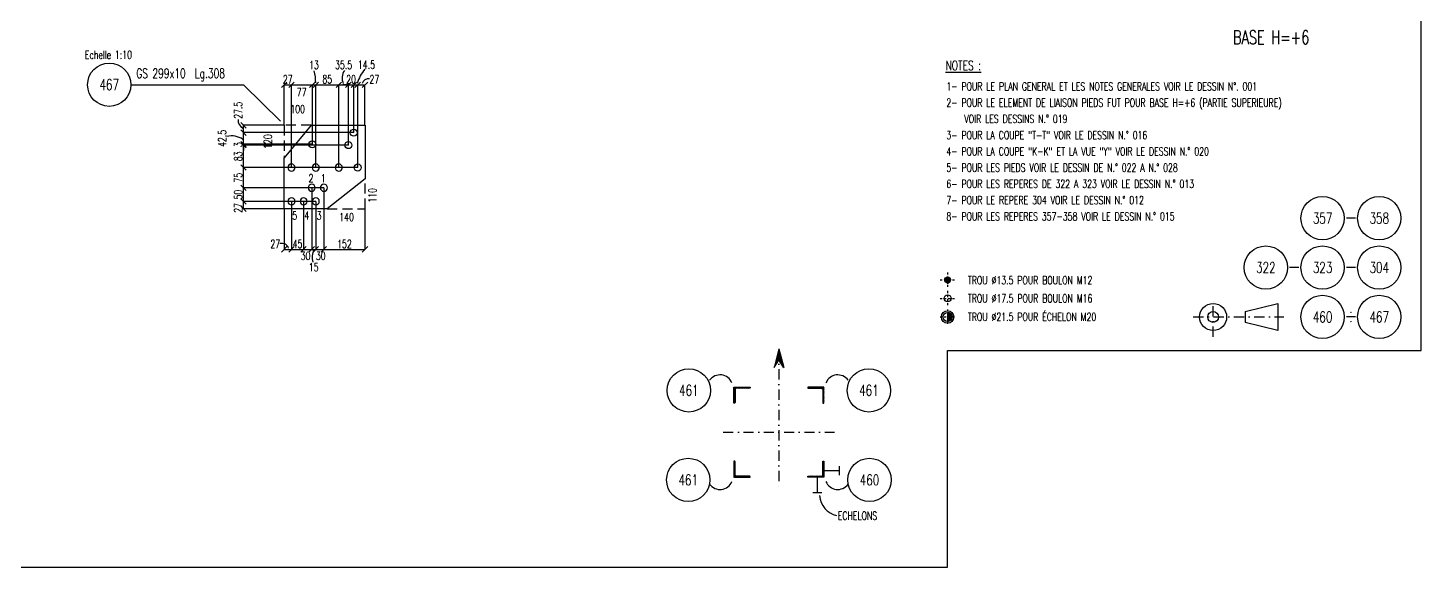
# Model space of a CAD drawing. Extents: x 142141 to 158361, y -178354 to -166874.
# Drawn here: x 148063 to 158361, y -178354 to -174371 of the extents above; entities that cross this region are included whole.
import ezdxf
from ezdxf.enums import TextEntityAlignment as Align

# ---------------------------------------------------------------- set-up
doc = ezdxf.new("R2010")
doc.units = 0
doc.header["$LTSCALE"] = 150
doc.header["$MEASUREMENT"] = 0
doc.linetypes.add('DASHDOT', pattern=[1, 0.5, -0.25, 0, -0.25])
doc.linetypes.add('DASHED', pattern=[0.75, 0.5, -0.25])
doc.layers.get('0').update_dxf_attribs({"linetype": 'CONTINUOUS'})
for name, color, linetype in [('BOLLINI_1', 7, 'CONTINUOUS'), ('FORI', 2, 'CONTINUOUS'), ('LINEE_PIASTRA', 2, 'CONTINUOUS'), ('LINEE_PIASTRE', 2, 'CONTINUOUS'), ('LM', 7, 'CONTINUOUS'), ('LS', 7, 'CONTINUOUS'), ('MZ', 6, 'DASHDOT'), ('NOTATION', 2, 'CONTINUOUS'), ('PIASTRE', 5, 'CONTINUOUS')]:
    doc.layers.add(name, color=color, linetype=linetype)
doc.styles.add('QUOTE', font='ROMANS8.SHX', dxfattribs={"width": 0.7})
doc.styles.add('RD', font='ROMAND8.SHX', dxfattribs={"width": 0.7})
doc.styles.add('RQL', font='ROMANS8.SHX', dxfattribs={"width": 0.7})
doc.styles.add('RS', font='ROMANS8.shx', dxfattribs={"width": 0.7})
doc.styles.get("Standard").update_dxf_attribs({"font": 'ROMANS8.SHX', "width": 0.7})
doc.dimstyles.new('TRATTO', dxfattribs={"dimscale": 0, "dimtxt": 60, "dimasz": 40, "dimexe": 0, "dimexo": 0, "dimgap": 10, "dimtad": 1, "dimrnd": 0.5, "dimdsep": 46, "dimtxsty": 'RS', "dimblk1": 'OBLIQUE', "dimblk2": 'OBLIQUE', "dimsah": 1, "dimcen": 0.09, "dimclrd": 2, "dimclre": 2, "dimclrt": 7, "dimadec": 0, "dimazin": 0, "dimtfac": 1, "dimtix": 1, "dimtmove": 2, "dimatfit": 3, "dimfxl": 1, "dimtolj": 1, "dimtzin": 0, "dimarcsym": 0})

# ---------------------------------------------------------------- blocks, each defined once
blk = doc.blocks.new('xxx')
blk.add_circle((0, 0), 8)
at = {"color": 3, "style": 'RQL', "width": 0.7}
blk.add_attdef('POS', text='', height=4, dxfattribs=at).set_placement((0, 0), align=Align.MIDDLE)
at = {"style": 'RQL', "width": 0.7, "flags": 1}
for tag, p in [('POS1', (-0.39, -5.42)), ('TIPO', (-0.39, -8.66))]:
    blk.add_attdef(tag, p, '', height=2, dxfattribs=at)
blk = doc.blocks.new('12')
at = {"color": 0}
for p, q in [((-1, 0.06), (-0.06, 1)), ((-1, 0.01), (-0.01, 1)), ((-1, -0.03), (0.03, 1)), ((-1, -0.07), (0.07, 1)), ((0.09, -1), (-1, 0.09)), ((0.05, -1), (-1, 0.05)), ((0, -1), (-1, 0)), ((-0.99, 0.16), (-0.16, 0.99)), ((-0.99, 0.11), (-0.11, 0.99)), ((-0.99, -0.11), (0.11, 0.99)), ((-0.99, -0.15), (0.15, 0.99)), ((0.17, -0.99), (-0.99, 0.17)), ((0.13, -0.99), (-0.99, 0.13)), ((-0.98, 0.22), (-0.22, 0.98)), ((-0.98, -0.19), (0.19, 0.98)), ((0.21, -0.98), (-0.98, 0.21)), ((-0.97, -0.23), (0.23, 0.97)), ((0.24, -0.97), (-0.97, 0.24)), ((-0.96, 0.28), (-0.28, 0.96)), ((-0.96, -0.27), (0.27, 0.96)), ((0.28, -0.96), (-0.96, 0.28)), ((-0.95, -0.3), (0.3, 0.95)), ((0.31, -0.95), (-0.95, 0.31)), ((-0.94, 0.34), (-0.34, 0.94)), ((-0.94, -0.33), (0.33, 0.94)), ((0.35, -0.94), (-0.94, 0.35)), ((-0.93, -0.37), (0.37, 0.93)), ((0.38, -0.93), (-0.93, 0.38)), ((-0.92, -0.4), (0.4, 0.92)), ((-0.91, 0.42), (-0.42, 0.91)), ((0.41, -0.91), (-0.91, 0.41)), ((-0.9, -0.43), (0.43, 0.9)), ((0.44, -0.9), (-0.9, 0.44)), ((-0.89, -0.46), (0.46, 0.89)), ((0.47, -0.88), (-0.88, 0.47)), ((-0.87, -0.49), (0.49, 0.87)), ((0.5, -0.87), (-0.87, 0.5)), ((-0.86, 0.52), (-0.52, 0.86)), ((-0.86, -0.52), (0.52, 0.86)), ((0.53, -0.85), (-0.85, 0.53)), ((-0.84, -0.54), (0.54, 0.84)), ((0.55, -0.83), (-0.83, 0.55)), ((-0.82, -0.57), (0.57, 0.82)), ((0.58, -0.81), (-0.81, 0.58)), ((-0.8, -0.6), (0.6, 0.8)), ((0.61, -0.79), (-0.79, 0.61)), ((-0.78, -0.62), (0.62, 0.78)), ((0.63, -0.78), (-0.78, 0.63)), ((-0.76, -0.65), (0.65, 0.76)), ((0.66, -0.75), (-0.75, 0.66)), ((-0.74, -0.67), (0.67, 0.74)), ((0.68, -0.73), (-0.73, 0.68)), ((-0.72, -0.69), (0.69, 0.72)), ((0.7, -0.71), (-0.71, 0.7)), ((-0.7, -0.72), (0.72, 0.7)), ((0.73, -0.69), (-0.69, 0.73)), ((0.75, -0.67), (-0.67, 0.75)), ((-0.67, -0.74), (0.74, 0.67)), ((-0.65, -0.76), (0.76, 0.65)), ((0.77, -0.64), (-0.64, 0.77)), ((-0.63, -0.78), (0.78, 0.63)), ((0.79, -0.62), (-0.62, 0.79)), ((-0.6, -0.8), (0.8, 0.6)), ((0.81, -0.59), (-0.59, 0.81)), ((-0.57, -0.82), (0.82, 0.57)), ((0.83, -0.56), (-0.56, 0.83)), ((-0.55, -0.84), (0.84, 0.55)), ((0.84, -0.54), (-0.54, 0.84)), ((-0.52, -0.85), (0.85, 0.52)), ((0.86, -0.51), (-0.51, 0.86)), ((-0.49, -0.87), (0.87, 0.49)), ((0.88, -0.48), (-0.48, 0.88)), ((-0.46, -0.89), (0.89, 0.46)), ((0.89, -0.45), (-0.45, 0.89)), ((-0.43, -0.9), (0.9, 0.43)), ((0.91, -0.42), (-0.42, 0.91)), ((-0.4, -0.92), (0.92, 0.4)), ((0.92, -0.39), (-0.39, 0.92)), ((-0.37, -0.93), (0.93, 0.37)), ((0.93, -0.36), (-0.36, 0.93)), ((-0.34, -0.94), (0.94, 0.34)), ((0.95, -0.33), (-0.33, 0.95)), ((-0.3, -0.95), (0.95, 0.3)), ((0.96, -0.29), (-0.29, 0.96)), ((-0.27, -0.96), (0.96, 0.27)), ((0.97, -0.26), (-0.26, 0.97)), ((-0.23, -0.97), (0.97, 0.23)), ((0.98, -0.22), (-0.22, 0.98)), ((-0.2, -0.98), (0.98, 0.2)), ((0.98, -0.18), (-0.18, 0.98)), ((-0.16, -0.99), (0.99, 0.16)), ((0.99, -0.14), (-0.14, 0.99)), ((-0.12, -0.99), (0.99, 0.12)), ((0.99, -0.1), (-0.1, 0.99)), ((-0.08, -1), (1, 0.08)), ((1, -0.06), (-0.06, 1)), ((-0.04, -1), (1, 0.04)), ((1, -0.02), (-0.02, 1)), ((1, 0.02), (0.02, 1)), ((1, 0.07), (0.07, 1)), ((0.99, 0.12), (0.12, 0.99)), ((0.98, 0.17), (0.17, 0.98)), ((0.97, 0.23), (0.23, 0.97)), ((0.96, 0.29), (0.29, 0.96)), ((0.93, 0.36), (0.36, 0.93)), ((0.9, 0.44), (0.44, 0.9)), ((0.84, 0.55), (0.55, 0.84)), ((-0.04, -1), (-1, -0.04)), ((-0.09, -1), (-1, -0.09)), ((-0.14, -0.99), (-0.99, -0.14)), ((-0.2, -0.98), (-0.98, -0.2)), ((-0.25, -0.97), (-0.97, -0.25)), ((-0.32, -0.95), (-0.95, -0.32)), ((-0.39, -0.92), (-0.92, -0.39)), ((-0.48, -0.88), (-0.88, -0.48)), ((-0.6, -0.8), (-0.8, -0.6)), ((0.01, -1), (1, -0.01)), ((0.05, -1), (1, -0.05)), ((0.1, -0.99), (0.99, -0.1)), ((0.15, -0.99), (0.99, -0.15)), ((0.21, -0.98), (0.98, -0.21)), ((0.27, -0.96), (0.96, -0.27)), ((0.33, -0.94), (0.94, -0.33)), ((0.41, -0.91), (0.91, -0.41)), ((0.5, -0.87), (0.87, -0.5)), ((0.66, -0.75), (0.75, -0.66))]:
    blk.add_line(p, q, dxfattribs=at)
blk.add_circle((0, 0), 1)
blk = doc.blocks.new('16')
blk.add_circle((0, 0), 1)
blk = doc.blocks.new('20')
at = {"color": 0}
for p, q in [((0, 0.98), (0.02, 1)), ((0, 0.94), (0.06, 1)), ((1, -0.01), (0, 0.99)), ((0, 0.89), (0.1, 0.99)), ((0, 0.85), (0.14, 0.99)), ((0, 0.8), (0.18, 0.98)), ((0, 0.76), (0.22, 0.98)), ((0, 0.71), (0.25, 0.97)), ((0, 0.67), (0.29, 0.96)), ((1, -0.05), (0, 0.95)), ((0, 0.62), (0.32, 0.95)), ((0, 0.58), (0.36, 0.93)), ((0, 0.53), (0.39, 0.92)), ((0, 0.49), (0.42, 0.91)), ((1, -0.09), (0, 0.9)), ((0, 0.44), (0.45, 0.89)), ((0, 0.4), (0.48, 0.88)), ((0.99, -0.13), (0, 0.86)), ((0, 0.35), (0.51, 0.86)), ((0, 0.31), (0.54, 0.84)), ((0, 0.26), (0.56, 0.83)), ((0.99, -0.17), (0, 0.81)), ((0, 0.22), (0.59, 0.81)), ((0, 0.17), (0.61, 0.79)), ((0.98, -0.21), (0, 0.77)), ((0, 0.13), (0.64, 0.77)), ((0, 0.08), (0.66, 0.75)), ((0, 0.04), (0.69, 0.73)), ((0.97, -0.25), (0, 0.72)), ((0, -0.01), (0.71, 0.7)), ((0.96, -0.28), (0, 0.68)), ((0, -0.05), (0.73, 0.68)), ((0, -0.1), (0.75, 0.66)), ((0.95, -0.32), (0, 0.63)), ((0, -0.14), (0.77, 0.63)), ((0, -0.19), (0.79, 0.61)), ((0.94, -0.35), (0, 0.59)), ((0, -0.23), (0.81, 0.58)), ((0, -0.28), (0.83, 0.56)), ((0.92, -0.38), (0, 0.54)), ((0, -0.32), (0.85, 0.53)), ((0.91, -0.41), (0, 0.5)), ((0, -0.36), (0.87, 0.5)), ((0, -0.41), (0.88, 0.47)), ((0.9, -0.44), (0, 0.45)), ((0, -0.45), (0.9, 0.44)), ((0.88, -0.47), (0, 0.41)), ((0, -0.5), (0.91, 0.41)), ((0, -0.54), (0.92, 0.38)), ((0.87, -0.5), (0, 0.36)), ((0, -0.59), (0.94, 0.35)), ((0.85, -0.53), (0, 0.32)), ((0, -0.63), (0.95, 0.31)), ((0, -0.68), (0.96, 0.28)), ((0.83, -0.56), (0, 0.27)), ((0, -0.72), (0.97, 0.25)), ((0.81, -0.58), (0, 0.23)), ((0, -0.77), (0.98, 0.21)), ((0.79, -0.61), (0, 0.18)), ((0, -0.81), (0.99, 0.17)), ((0.77, -0.63), (0, 0.14)), ((0, -0.86), (0.99, 0.13)), ((0.75, -0.66), (0, 0.09)), ((0, -0.9), (1, 0.09)), ((0.73, -0.68), (0, 0.05)), ((0, -0.95), (1, 0.05)), ((0.71, -0.7), (0, 0.01)), ((0, -0.99), (1, 0.01)), ((1, 0.04), (0.04, 1)), ((1, 0.09), (0.09, 1)), ((0.99, 0.14), (0.14, 0.99)), ((0.98, 0.19), (0.19, 0.98)), ((0.97, 0.25), (0.25, 0.97)), ((0.95, 0.31), (0.31, 0.95)), ((0.92, 0.38), (0.38, 0.92)), ((0.88, 0.47), (0.47, 0.88)), ((0.81, 0.59), (0.59, 0.81)), ((0.69, -0.73), (0, -0.04)), ((0.66, -0.75), (0, -0.08)), ((0.64, -0.77), (0, -0.13)), ((0.61, -0.79), (0, -0.17)), ((0.59, -0.81), (0, -0.22)), ((0.56, -0.83), (0, -0.26)), ((0.54, -0.84), (0, -0.31)), ((0.51, -0.86), (0, -0.35)), ((0.48, -0.88), (0, -0.4)), ((0.45, -0.89), (0, -0.44)), ((0.42, -0.91), (0, -0.49)), ((0.39, -0.92), (0, -0.53)), ((0.36, -0.93), (0, -0.58)), ((0.32, -0.95), (0, -0.62)), ((0.29, -0.96), (0, -0.67)), ((0.25, -0.97), (0, -0.71)), ((0.22, -0.98), (0, -0.76)), ((0.18, -0.98), (0, -0.8)), ((0.14, -0.99), (0, -0.85)), ((0.1, -0.99), (0, -0.89)), ((0.04, -1), (1, -0.04)), ((0.09, -1), (1, -0.09)), ((0.14, -0.99), (0.99, -0.14)), ((0.19, -0.98), (0.98, -0.19)), ((0.25, -0.97), (0.97, -0.25)), ((0.31, -0.95), (0.95, -0.31)), ((0.38, -0.92), (0.92, -0.38)), ((0.47, -0.88), (0.88, -0.47)), ((0.59, -0.81), (0.81, -0.59))]:
    blk.add_line(p, q, dxfattribs=at)
blk.add_line((0, 1), (0, -1))
blk.add_circle((0, 0), 1)
blk = doc.blocks.new('*X18')
at = {"color": 0}
for p, q in [((117084.5, -38783), (117089.4, -38778.2)), ((117084.5, -38790.1), (117091.5, -38783.1)), ((117084.5, -38797.2), (117091.5, -38790.2)), ((117084.5, -38804.3), (117091.5, -38797.3)), ((117084.5, -38811.3), (117091.5, -38804.3)), ((117084.5, -38818.4), (117091.5, -38811.4)), ((117084.5, -38825.5), (117091.5, -38818.5)), ((117084.5, -38832.5), (117091.5, -38825.5)), ((117084.5, -38839.6), (117091.5, -38832.6)), ((117084.5, -38846.7), (117091.5, -38839.7)), ((117084.5, -38853.8), (117091.5, -38846.8)), ((117084.5, -38860.8), (117091.5, -38853.8)), ((117084.5, -38867.9), (117093.6, -38858.8)), ((117091.6, -38867.9), (117098.6, -38860.9)), ((117098.7, -38867.9), (117105.7, -38860.9)), ((117105.7, -38867.9), (117112.7, -38860.9)), ((117112.8, -38867.9), (117119.8, -38860.9)), ((117119.9, -38867.9), (117126.9, -38860.9)), ((117126.9, -38867.9), (117133.9, -38860.9)), ((117134, -38867.9), (117141, -38860.9)), ((117141.1, -38867.9), (117148.1, -38860.9)), ((117148.2, -38867.9), (117155.2, -38860.9)), ((117155.2, -38867.9), (117162.2, -38860.9)), ((117162.3, -38867.9), (117169.3, -38860.9)), ((117169.4, -38867.9), (117174.2, -38863))]:
    blk.add_line(p, q, dxfattribs=at)
blk = doc.blocks.new('MRKR_98')
blk.add_point((0, 0))
at = {"color": 7, "style": 'QUOTE', "width": 0.5, "flags": 1}
for tag, p in [('TI', (3.7, 6.8)), ('NFORI', (3.7, 5.3)), ('AUX2', (3.7, 4.9)), ('FAM', (3.7, 4.5)), ('AUX1', (3.7, 4.2)), ('COMMESSA', (3.7, 3.8)), ('SPESSORE', (3.7, 2.5)), ('SV', (3.7, 1.8)), ('QUA', (3.7, 1.1)), ('DI_S', (3.7, 6.4)), ('D_S', (3.7, 6)), ('E_S', (3.7, 5.7)), ('MD', (3.7, 3.5)), ('MP', (3.7, 3.2)), ('LARGHEZZA', (3.7, 2.8)), ('NP', (3.7, 2.1)), ('PESO', (3.7, 1.4)), ('LUN', (3.7, 0.8)), ('PROF', (3.7, 0.4)), ('POS', (3.7, 0.1))]:
    blk.add_attdef(tag, p, '', height=0.2, dxfattribs=at)
at = {"color": 7, "flags": 1}
for tag, p in [('LAV1', (5.3, 6.9)), ('LAV2', (5.3, 6.5)), ('LAV3', (5.3, 6.2)), ('LAV4', (5.3, 5.9)), ('LAV5', (5.3, 5.5)), ('LAV6', (5.3, 5.2)), ('LAV7', (5.3, 4.9)), ('LAV8', (5.3, 4.5)), ('LAV9', (5.3, 4.2)), ('LAV10', (5.3, 3.9))]:
    blk.add_attdef(tag, p, '', height=0.2, dxfattribs=at)
blk = doc.blocks.new('_OBLIQUE')
at = {"color": 0, "linetype": 'ByBlock'}
blk.add_line((-0.5, -0.5), (0.5, 0.5), dxfattribs=at)
blk = doc.blocks.new('*D92')
at = {"layer": 'LS', "color": 2, "lineweight": -2, "transparency": 16777216}
for p, q in [((150191, -175653), (149657, -175653)), ((149657, -175707), (149657, -175653)), ((149957, -175707), (149657, -175707))]:
    blk.add_line(p, q, dxfattribs=at)
at = {"layer": 'LS', "color": 2, "lineweight": -2, "transparency": 16777216, "xscale": 40, "yscale": 40, "zscale": 40}
for p, rotation in [((149657, -175653), 90), ((149657, -175707), 270)]:
    blk.add_blockref('_OBLIQUE', p, dxfattribs=dict(at, rotation=rotation))
at = {"layer": 'LS', "color": 7, "transparency": 16777216, "insert": (149617, -175701), "char_height": 60, "attachment_point": 5, "rotation": 90, "style": 'RS'}
blk.add_mtext('\\A1;27', dxfattribs=at)
blk = doc.blocks.new('*D93')
at = {"layer": 'LS', "color": 2, "lineweight": -2, "transparency": 16777216}
for p, q in [((150251, -175553), (149657, -175553)), ((149657, -175653), (149657, -175553)), ((150191, -175653), (149657, -175653))]:
    blk.add_line(p, q, dxfattribs=at)
at = {"layer": 'LS', "color": 2, "lineweight": -2, "transparency": 16777216, "xscale": 40, "yscale": 40, "zscale": 40}
for p, rotation in [((149657, -175553), 90), ((149657, -175653), 270)]:
    blk.add_blockref('_OBLIQUE', p, dxfattribs=dict(at, rotation=rotation))
at = {"layer": 'LS', "color": 7, "transparency": 16777216, "insert": (149617, -175603), "char_height": 60, "attachment_point": 5, "rotation": 90, "style": 'RS'}
blk.add_mtext('\\A1;50', dxfattribs=at)
blk = doc.blocks.new('*D94')
at = {"layer": 'LS', "color": 2, "lineweight": -2, "transparency": 16777216}
for p, q in [((150501, -175403), (149657, -175403)), ((149657, -175553), (149657, -175403)), ((150251, -175553), (149657, -175553))]:
    blk.add_line(p, q, dxfattribs=at)
at = {"layer": 'LS', "color": 2, "lineweight": -2, "transparency": 16777216, "xscale": 40, "yscale": 40, "zscale": 40}
for p, rotation in [((149657, -175403), 90), ((149657, -175553), 270)]:
    blk.add_blockref('_OBLIQUE', p, dxfattribs=dict(at, rotation=rotation))
at = {"layer": 'LS', "color": 7, "transparency": 16777216, "insert": (149617, -175478), "char_height": 60, "attachment_point": 5, "rotation": 90, "style": 'RS'}
blk.add_mtext('\\A1;75', dxfattribs=at)
blk = doc.blocks.new('*D95')
at = {"layer": 'LS', "color": 2, "lineweight": -2, "transparency": 16777216}
for p, q in [((150432, -175237), (149657, -175237)), ((149657, -175403), (149657, -175237)), ((150501, -175403), (149657, -175403))]:
    blk.add_line(p, q, dxfattribs=at)
at = {"layer": 'LS', "color": 2, "lineweight": -2, "transparency": 16777216, "xscale": 40, "yscale": 40, "zscale": 40}
for p, rotation in [((149657, -175237), 90), ((149657, -175403), 270)]:
    blk.add_blockref('_OBLIQUE', p, dxfattribs=dict(at, rotation=rotation))
at = {"layer": 'LS', "color": 7, "transparency": 16777216, "insert": (149617, -175320), "char_height": 60, "attachment_point": 5, "rotation": 90, "style": 'RS'}
blk.add_mtext('\\A1;83', dxfattribs=at)
blk = doc.blocks.new('*D96')
at = {"layer": 'LS', "color": 2, "lineweight": -2, "transparency": 16777216}
for p, q in [((149657, -175231), (149657, -175191)), ((150166, -175231), (149657, -175231)), ((149657, -175237), (149657, -175231)), ((150432, -175237), (149657, -175237)), ((149657, -175237), (149657, -175277))]:
    blk.add_line(p, q, dxfattribs=at)
at = {"layer": 'LS', "color": 2, "lineweight": -2, "transparency": 16777216, "xscale": 40, "yscale": 40, "zscale": 40}
for p, rotation in [((149657, -175231), 270), ((149657, -175237), 90)]:
    blk.add_blockref('_OBLIQUE', p, dxfattribs=dict(at, rotation=rotation))
at = {"layer": 'LS', "color": 7, "transparency": 16777216, "insert": (149617, -175234), "char_height": 60, "attachment_point": 5, "rotation": 90, "style": 'RS'}
blk.add_mtext('\\A1;3', dxfattribs=at)
blk = doc.blocks.new('*D97')
at = {"layer": 'LS', "color": 2, "lineweight": -2, "transparency": 16777216}
for p, q in [((150472, -175145), (149657, -175145)), ((149657, -175231), (149657, -175145)), ((150166, -175231), (149657, -175231))]:
    blk.add_line(p, q, dxfattribs=at)
at = {"layer": 'LS', "color": 2, "lineweight": -2, "transparency": 16777216, "xscale": 40, "yscale": 40, "zscale": 40}
for p, rotation in [((149657, -175145), 90), ((149657, -175231), 270)]:
    blk.add_blockref('_OBLIQUE', p, dxfattribs=dict(at, rotation=rotation))
at = {"layer": 'LS', "color": 7, "transparency": 16777216, "insert": (149499, -175188), "char_height": 60, "attachment_point": 5, "rotation": 90, "style": 'RS'}
blk.add_mtext('\\A1;42.5', dxfattribs=at)
blk = doc.blocks.new('*D98')
at = {"layer": 'LS', "color": 2, "lineweight": -2, "transparency": 16777216}
for p, q in [((149957, -175091), (149657, -175091)), ((149657, -175145), (149657, -175091)), ((150472, -175145), (149657, -175145))]:
    blk.add_line(p, q, dxfattribs=at)
at = {"layer": 'LS', "color": 2, "lineweight": -2, "transparency": 16777216, "xscale": 40, "yscale": 40, "zscale": 40}
for p, rotation in [((149657, -175091), 90), ((149657, -175145), 270)]:
    blk.add_blockref('_OBLIQUE', p, dxfattribs=dict(at, rotation=rotation))
at = {"layer": 'LS', "color": 7, "transparency": 16777216, "insert": (149617, -174980), "char_height": 60, "attachment_point": 5, "rotation": 90, "style": 'RS'}
blk.add_mtext('\\A1;27.5', dxfattribs=at)
blk = doc.blocks.new('*D99')
at = {"layer": 'LS', "color": 2, "lineweight": -2, "transparency": 16777216}
for p, q in [((149957, -175091), (149957, -174791)), ((149957, -174791), (150011, -174791)), ((150011, -175403), (150011, -174791))]:
    blk.add_line(p, q, dxfattribs=at)
at = {"layer": 'LS', "color": 2, "lineweight": -2, "transparency": 16777216, "xscale": 40, "yscale": 40, "zscale": 40, "rotation": 180}
blk.add_blockref('_OBLIQUE', (149957, -174791), dxfattribs=at)
at = {"layer": 'LS', "color": 2, "lineweight": -2, "transparency": 16777216, "xscale": 40, "yscale": 40, "zscale": 40}
blk.add_blockref('_OBLIQUE', (150011, -174791), dxfattribs=at)
at = {"layer": 'LS', "color": 7, "transparency": 16777216, "insert": (149984, -174751), "char_height": 60, "attachment_point": 5, "style": 'RS'}
blk.add_mtext('\\A1;27', dxfattribs=at)
blk = doc.blocks.new('*D100')
at = {"layer": 'LS', "color": 2, "lineweight": -2, "transparency": 16777216}
for p, q in [((150011, -175403), (150011, -174791)), ((150011, -174791), (150166, -174791)), ((150166, -175231), (150166, -174791))]:
    blk.add_line(p, q, dxfattribs=at)
at = {"layer": 'LS', "color": 2, "lineweight": -2, "transparency": 16777216, "xscale": 40, "yscale": 40, "zscale": 40, "rotation": 180}
blk.add_blockref('_OBLIQUE', (150011, -174791), dxfattribs=at)
at = {"layer": 'LS', "color": 2, "lineweight": -2, "transparency": 16777216, "xscale": 40, "yscale": 40, "zscale": 40}
blk.add_blockref('_OBLIQUE', (150166, -174791), dxfattribs=at)
at = {"layer": 'LS', "color": 7, "transparency": 16777216, "insert": (150087, -174846), "char_height": 60, "attachment_point": 5, "style": 'RS'}
blk.add_mtext('\\A1;77', dxfattribs=at)
blk = doc.blocks.new('*D101')
at = {"layer": 'LS', "color": 2, "lineweight": -2, "transparency": 16777216}
for p, q in [((150166, -175231), (150166, -174791)), ((150166, -174791), (150191, -174791)), ((150191, -175403), (150191, -174791))]:
    blk.add_line(p, q, dxfattribs=at)
at = {"layer": 'LS', "color": 2, "lineweight": -2, "transparency": 16777216, "xscale": 40, "yscale": 40, "zscale": 40, "rotation": 180}
blk.add_blockref('_OBLIQUE', (150166, -174791), dxfattribs=at)
at = {"layer": 'LS', "color": 2, "lineweight": -2, "transparency": 16777216, "xscale": 40, "yscale": 40, "zscale": 40}
blk.add_blockref('_OBLIQUE', (150191, -174791), dxfattribs=at)
at = {"layer": 'LS', "color": 7, "transparency": 16777216, "insert": (150178, -174645), "char_height": 60, "attachment_point": 5, "style": 'RS'}
blk.add_mtext('\\A1;13', dxfattribs=at)
blk = doc.blocks.new('*D102')
at = {"layer": 'LS', "color": 2, "lineweight": -2, "transparency": 16777216}
for p, q in [((150191, -175403), (150191, -174791)), ((150191, -174791), (150361, -174791)), ((150361, -175403), (150361, -174791))]:
    blk.add_line(p, q, dxfattribs=at)
at = {"layer": 'LS', "color": 2, "lineweight": -2, "transparency": 16777216, "xscale": 40, "yscale": 40, "zscale": 40, "rotation": 180}
blk.add_blockref('_OBLIQUE', (150191, -174791), dxfattribs=at)
at = {"layer": 'LS', "color": 2, "lineweight": -2, "transparency": 16777216, "xscale": 40, "yscale": 40, "zscale": 40}
blk.add_blockref('_OBLIQUE', (150361, -174791), dxfattribs=at)
at = {"layer": 'LS', "color": 7, "transparency": 16777216, "insert": (150276, -174751), "char_height": 60, "attachment_point": 5, "style": 'RS'}
blk.add_mtext('\\A1;85', dxfattribs=at)
blk = doc.blocks.new('*D103')
at = {"layer": 'LS', "color": 2, "lineweight": -2, "transparency": 16777216}
for p, q in [((150361, -175403), (150361, -174791)), ((150361, -174791), (150432, -174791)), ((150432, -175237), (150432, -174791))]:
    blk.add_line(p, q, dxfattribs=at)
at = {"layer": 'LS', "color": 2, "lineweight": -2, "transparency": 16777216, "xscale": 40, "yscale": 40, "zscale": 40, "rotation": 180}
blk.add_blockref('_OBLIQUE', (150361, -174791), dxfattribs=at)
at = {"layer": 'LS', "color": 2, "lineweight": -2, "transparency": 16777216, "xscale": 40, "yscale": 40, "zscale": 40}
blk.add_blockref('_OBLIQUE', (150432, -174791), dxfattribs=at)
at = {"layer": 'LS', "color": 7, "transparency": 16777216, "insert": (150397, -174645), "char_height": 60, "attachment_point": 5, "style": 'RS'}
blk.add_mtext('\\A1;35.5', dxfattribs=at)
blk = doc.blocks.new('*D104')
at = {"layer": 'LS', "color": 2, "lineweight": -2, "transparency": 16777216}
for p, q in [((150432, -174791), (150392, -174791)), ((150432, -175237), (150432, -174791)), ((150432, -174791), (150472, -174791)), ((150472, -175145), (150472, -174791)), ((150472, -174791), (150512, -174791))]:
    blk.add_line(p, q, dxfattribs=at)
at = {"layer": 'LS', "color": 2, "lineweight": -2, "transparency": 16777216, "xscale": 40, "yscale": 40, "zscale": 40}
blk.add_blockref('_OBLIQUE', (150432, -174791), dxfattribs=at)
at = {"layer": 'LS', "color": 2, "lineweight": -2, "transparency": 16777216, "xscale": 40, "yscale": 40, "zscale": 40, "rotation": 180}
blk.add_blockref('_OBLIQUE', (150472, -174791), dxfattribs=at)
at = {"layer": 'LS', "color": 7, "transparency": 16777216, "insert": (150452, -174751), "char_height": 60, "attachment_point": 5, "style": 'RS'}
blk.add_mtext('\\A1;20', dxfattribs=at)
blk = doc.blocks.new('*D105')
at = {"layer": 'LS', "color": 2, "lineweight": -2, "transparency": 16777216}
for p, q in [((150472, -175145), (150472, -174791)), ((150472, -174791), (150501, -174791)), ((150501, -175403), (150501, -174791))]:
    blk.add_line(p, q, dxfattribs=at)
at = {"layer": 'LS', "color": 2, "lineweight": -2, "transparency": 16777216, "xscale": 40, "yscale": 40, "zscale": 40, "rotation": 180}
blk.add_blockref('_OBLIQUE', (150472, -174791), dxfattribs=at)
at = {"layer": 'LS', "color": 2, "lineweight": -2, "transparency": 16777216, "xscale": 40, "yscale": 40, "zscale": 40}
blk.add_blockref('_OBLIQUE', (150501, -174791), dxfattribs=at)
at = {"layer": 'LS', "color": 7, "transparency": 16777216, "insert": (150566, -174643), "char_height": 60, "attachment_point": 5, "style": 'RS'}
blk.add_mtext('\\A1;14.5', dxfattribs=at)
blk = doc.blocks.new('*D106')
at = {"layer": 'LS', "color": 2, "lineweight": -2, "transparency": 16777216}
for p, q in [((150501, -175403), (150501, -174791)), ((150501, -174791), (150555, -174791)), ((150555, -175091), (150555, -174791))]:
    blk.add_line(p, q, dxfattribs=at)
at = {"layer": 'LS', "color": 2, "lineweight": -2, "transparency": 16777216, "xscale": 40, "yscale": 40, "zscale": 40, "rotation": 180}
blk.add_blockref('_OBLIQUE', (150501, -174791), dxfattribs=at)
at = {"layer": 'LS', "color": 2, "lineweight": -2, "transparency": 16777216, "xscale": 40, "yscale": 40, "zscale": 40}
blk.add_blockref('_OBLIQUE', (150555, -174791), dxfattribs=at)
at = {"layer": 'LS', "color": 7, "transparency": 16777216, "insert": (150624, -174751), "char_height": 60, "attachment_point": 5, "style": 'RS'}
blk.add_mtext('\\A1;27', dxfattribs=at)
blk = doc.blocks.new('*D107')
at = {"layer": 'LS', "color": 2, "lineweight": -2, "transparency": 16777216}
for p, q in [((150011, -175653), (150011, -176007)), ((149957, -175707), (149957, -176007)), ((149957, -176007), (150011, -176007))]:
    blk.add_line(p, q, dxfattribs=at)
at = {"layer": 'LS', "color": 2, "lineweight": -2, "transparency": 16777216, "xscale": 40, "yscale": 40, "zscale": 40, "rotation": 180}
blk.add_blockref('_OBLIQUE', (149957, -176007), dxfattribs=at)
at = {"layer": 'LS', "color": 2, "lineweight": -2, "transparency": 16777216, "xscale": 40, "yscale": 40, "zscale": 40}
blk.add_blockref('_OBLIQUE', (150011, -176007), dxfattribs=at)
at = {"layer": 'LS', "color": 7, "transparency": 16777216, "insert": (149892, -175967), "char_height": 60, "attachment_point": 5, "style": 'RS'}
blk.add_mtext('\\A1;27', dxfattribs=at)
blk = doc.blocks.new('*D108')
at = {"layer": 'LS', "color": 2, "lineweight": -2, "transparency": 16777216}
for p, q in [((150011, -175653), (150011, -176007)), ((150101, -175653), (150101, -176007)), ((150011, -176007), (150101, -176007))]:
    blk.add_line(p, q, dxfattribs=at)
at = {"layer": 'LS', "color": 2, "lineweight": -2, "transparency": 16777216, "xscale": 40, "yscale": 40, "zscale": 40, "rotation": 180}
blk.add_blockref('_OBLIQUE', (150011, -176007), dxfattribs=at)
at = {"layer": 'LS', "color": 2, "lineweight": -2, "transparency": 16777216, "xscale": 40, "yscale": 40, "zscale": 40}
blk.add_blockref('_OBLIQUE', (150101, -176007), dxfattribs=at)
at = {"layer": 'LS', "color": 7, "transparency": 16777216, "insert": (150056, -175967), "char_height": 60, "attachment_point": 5, "style": 'RS'}
blk.add_mtext('\\A1;45', dxfattribs=at)
blk = doc.blocks.new('*D109')
at = {"layer": 'LS', "color": 2, "lineweight": -2, "transparency": 16777216}
for p, q in [((150161, -175553), (150161, -176007)), ((150101, -175653), (150101, -176007)), ((150101, -176007), (150161, -176007))]:
    blk.add_line(p, q, dxfattribs=at)
at = {"layer": 'LS', "color": 2, "lineweight": -2, "transparency": 16777216, "xscale": 40, "yscale": 40, "zscale": 40, "rotation": 180}
blk.add_blockref('_OBLIQUE', (150101, -176007), dxfattribs=at)
at = {"layer": 'LS', "color": 2, "lineweight": -2, "transparency": 16777216, "xscale": 40, "yscale": 40, "zscale": 40}
blk.add_blockref('_OBLIQUE', (150161, -176007), dxfattribs=at)
at = {"layer": 'LS', "color": 7, "transparency": 16777216, "insert": (150116, -176055), "char_height": 60, "attachment_point": 5, "style": 'RS'}
blk.add_mtext('\\A1;30', dxfattribs=at)
blk = doc.blocks.new('*D110')
at = {"layer": 'LS', "color": 2, "lineweight": -2, "transparency": 16777216}
for p, q in [((150161, -175553), (150161, -176007)), ((150191, -175653), (150191, -176007)), ((150161, -176007), (150191, -176007))]:
    blk.add_line(p, q, dxfattribs=at)
at = {"layer": 'LS', "color": 2, "lineweight": -2, "transparency": 16777216, "xscale": 40, "yscale": 40, "zscale": 40, "rotation": 180}
blk.add_blockref('_OBLIQUE', (150161, -176007), dxfattribs=at)
at = {"layer": 'LS', "color": 2, "lineweight": -2, "transparency": 16777216, "xscale": 40, "yscale": 40, "zscale": 40}
blk.add_blockref('_OBLIQUE', (150191, -176007), dxfattribs=at)
at = {"layer": 'LS', "color": 7, "transparency": 16777216, "insert": (150176, -176139), "char_height": 60, "attachment_point": 5, "style": 'RS'}
blk.add_mtext('\\A1;15', dxfattribs=at)
blk = doc.blocks.new('*D111')
at = {"layer": 'LS', "color": 2, "lineweight": -2, "transparency": 16777216}
for p, q in [((150251, -175553), (150251, -176007)), ((150191, -175653), (150191, -176007)), ((150191, -176007), (150251, -176007))]:
    blk.add_line(p, q, dxfattribs=at)
at = {"layer": 'LS', "color": 2, "lineweight": -2, "transparency": 16777216, "xscale": 40, "yscale": 40, "zscale": 40, "rotation": 180}
blk.add_blockref('_OBLIQUE', (150191, -176007), dxfattribs=at)
at = {"layer": 'LS', "color": 2, "lineweight": -2, "transparency": 16777216, "xscale": 40, "yscale": 40, "zscale": 40}
blk.add_blockref('_OBLIQUE', (150251, -176007), dxfattribs=at)
at = {"layer": 'LS', "color": 7, "transparency": 16777216, "insert": (150228, -176055), "char_height": 60, "attachment_point": 5, "style": 'RS'}
blk.add_mtext('\\A1;30', dxfattribs=at)
blk = doc.blocks.new('*D112')
at = {"layer": 'LS', "color": 2, "lineweight": -2, "transparency": 16777216}
for p, q in [((150251, -175553), (150251, -176007)), ((150555, -175707), (150555, -176007)), ((150251, -176007), (150555, -176007))]:
    blk.add_line(p, q, dxfattribs=at)
at = {"layer": 'LS', "color": 2, "lineweight": -2, "transparency": 16777216, "xscale": 40, "yscale": 40, "zscale": 40, "rotation": 180}
blk.add_blockref('_OBLIQUE', (150251, -176007), dxfattribs=at)
at = {"layer": 'LS', "color": 2, "lineweight": -2, "transparency": 16777216, "xscale": 40, "yscale": 40, "zscale": 40}
blk.add_blockref('_OBLIQUE', (150555, -176007), dxfattribs=at)
at = {"layer": 'LS', "color": 7, "transparency": 16777216, "insert": (150403, -175967), "char_height": 60, "attachment_point": 5, "style": 'RS'}
blk.add_mtext('\\A1;152', dxfattribs=at)

msp = doc.modelspace()

# ---------------------------------------------------------------- linework, layer by layer
at = {"color": 2, "linetype": 'DASHED'}
for p, q in [((150157.261, -175090.942), (149957.261, -175090.942)), ((149957.261, -175090.942), (149957.261, -175330.942)), ((150555.261, -175706.942), (150555.261, -175486.942)), ((150275.261, -175706.942), (150555.261, -175706.942))]:
    msp.add_line(p, q, dxfattribs=at)
at = {"color": 0}
for p, q in [((157060.816, -176466.202), (157301.252, -176406.202)), ((157060.816, -176466.202), (157060.816, -176546.202)), ((157301.252, -176406.202), (157301.252, -176606.202)), ((157301.252, -176606.202), (157060.816, -176546.202))]:
    msp.add_line(p, q, dxfattribs=at)
for radius in [100, 40]:
    msp.add_circle((156823.544, -176506.202), radius, dxfattribs=at)
at = {"layer": 'LINEE_PIASTRA'}
for p, q in [((150157.261, -175090.942), (149957.261, -175330.942)), ((150555.261, -175486.942), (150275.261, -175706.942))]:
    msp.add_line(p, q, dxfattribs=at)
at = {"layer": 'LINEE_PIASTRE'}
for p, q in [((150157.261, -175090.942), (150555.261, -175090.942)), ((150555.261, -175090.942), (150555.261, -175486.942)), ((149957.261, -175706.942), (149957.261, -175330.942)), ((150275.261, -175706.942), (149957.261, -175706.942))]:
    msp.add_line(p, q, dxfattribs=at)
at = {"layer": 'LM'}
for p, q in [((153896.977, -177690.496), (153896.977, -177805.089)), ((153947.317, -177640.155), (154061.91, -177640.155))]:
    msp.add_line(p, q, dxfattribs=at)
at = {"layer": 'LS', "color": 6}
for p, q in [((148824.993, -174790.942), (149657.261, -174790.942)), ((153614.002, -176742.831), (153578.115, -176880.124)), ((153614.002, -176752.954), (153582.601, -176873.086)), ((153614.002, -176763.077), (153587.087, -176866.047)), ((153614.002, -176773.2), (153591.573, -176859.008)), ((153614.002, -176783.323), (153596.059, -176851.97)), ((153614.002, -176793.446), (153600.544, -176844.931)), ((153614.002, -176803.569), (153605.03, -176837.892)), ((153614.002, -176742.831), (153649.889, -176880.124)), ((153614.002, -176752.954), (153645.403, -176873.086)), ((153614.002, -176763.077), (153640.917, -176866.047)), ((153614.002, -176773.2), (153636.431, -176859.008)), ((153614.002, -176783.323), (153631.945, -176851.97)), ((153614.002, -176793.446), (153627.459, -176844.931)), ((153614.002, -176803.569), (153622.974, -176837.892)), ((153578.115, -176880.124), (153614.002, -176823.815)), ((153614.002, -176813.692), (153609.516, -176830.853)), ((153614.002, -176813.692), (153609.516, -176830.853)), ((153614.002, -176813.692), (153618.488, -176830.853)), ((153614.002, -176813.692), (153618.488, -176830.853)), ((153649.889, -176880.124), (153614.002, -176823.815)), ((153650.742, -176881.463), (153614.002, -176823.815))]:
    msp.add_line(p, q, dxfattribs=at)
at = {"layer": 'LS', "color": 0}
for p, q in [((157875.653, -175776.689), (157808.318, -175776.689)), ((157456.527, -176141.446), (157389.193, -176141.446)), ((157875.653, -176141.446), (157808.318, -176141.446)), ((157875.653, -176506.202), (157808.318, -176506.202)), ((154061.91, -177675.476), (154061.91, -177608.99)), ((153932.297, -177805.089), (153865.811, -177805.089))]:
    msp.add_line(p, q, dxfattribs=at)
at = {"layer": 'LS', "color": 8}
msp.add_lwpolyline([(142140.931, -166873.78), (142140.931, -178353.78), (154860.931, -178353.78), (154860.931, -176753.78), (158360.931, -176753.78), (158360.931, -166873.78), (142140.931, -166873.78)], close=True, dxfattribs=at)
at = {"layer": 'LS', "color": 6}
msp.add_lwpolyline([(149931.137, -175059.548), (149657.261, -174790.942)], dxfattribs=at)
at = {"layer": 'LS', "color": 0, "const_width": 4.5}
for points in [[(157839.236, -176472.535, 1), (157844.736, -176472.535, 1)], [(157839.236, -176539.87, 1), (157844.736, -176539.87, 1)]]:
    msp.add_lwpolyline(points, format="xyb", close=True, dxfattribs=at)
at = {"layer": 'LS', "color": 6}
for points in [[(153280.669, -177023.865), (153400.669, -177023.865), (153400.669, -177028.532, -0.414213562), (153396.002, -177033.198), (153299.335, -177033.198, 0.414213562), (153290.002, -177042.532), (153290.002, -177139.198, -0.414213562), (153285.335, -177143.865), (153280.669, -177143.865)], [(153947.335, -177023.865), (153827.335, -177023.865), (153827.335, -177028.532, 0.414213562), (153832.002, -177033.198), (153928.669, -177033.198, -0.414213562), (153938.002, -177042.532), (153938.002, -177139.198, 0.414213562), (153942.669, -177143.865), (153947.335, -177143.865)], [(153280.669, -177690.496), (153400.669, -177690.496), (153400.669, -177685.829, 0.414213562), (153396.002, -177681.162), (153299.335, -177681.162, -0.414213562), (153290.002, -177671.829), (153290.002, -177575.162, 0.414213562), (153285.335, -177570.496), (153280.669, -177570.496)], [(153947.335, -177690.496), (153827.335, -177690.496), (153827.335, -177685.829, -0.414213562), (153832.002, -177681.162), (153928.669, -177681.162, 0.414213562), (153938.002, -177671.829), (153938.002, -177575.162, -0.414213562), (153942.669, -177570.496), (153947.335, -177570.496)]]:
    msp.add_lwpolyline(points, format="xyb", close=True, dxfattribs=at)
at = {"layer": 'LS', "color": 0}
msp.add_circle((154860.931, -176506.202), 45.935, dxfattribs=at)
at = {"layer": 'LS', "color": 6}
for centre, radius, start, end in [((149825.169, -174775.074), 365.347, 359.7523377, 13.6872043), ((150487.12, -174741.496), 101.415, 146.3520527, 204.2777485), ((150759.47, -174856.443), 272.585, 138.7506061, 164.1621178), ((150586.319, -174803.141), 56.62, 87.9617172, 159.3722697), ((149682.036, -175053.128), 64.753, 175.1756148, 243.0106617), ((149570.922, -175313.024), 143.742, 55.4120825, 104.81672), ((149939.657, -176017.049), 54.359, 20.3352171, 104.4257898), ((150297.695, -176063.675), 132.797, 155.343751, 196.0451546), ((153178.752, -177027.743), 93.834, 21.550402, 144.5934757), ((154049.252, -177027.743), 93.834, 35.4065243, 158.449598), ((153178.752, -177686.618), 93.834, 215.4065243, 338.449598), ((154049.252, -177686.618), 93.834, 201.550402, 324.5934757), ((154077.276, -177814.758), 162.704, 183.9799044, 257.1389082)]:
    msp.add_arc(centre, radius, start, end, dxfattribs=at)
at = {"layer": 'MZ', "ltscale": 0.2}
for p, q in [((154860.931, -176177.69), (154860.931, -176287.408)), ((154806.072, -176232.549), (154915.79, -176232.549)), ((154806.072, -176369.376), (154915.79, -176369.376)), ((154806.072, -176369.376), (154915.79, -176369.376)), ((154860.931, -176314.517), (154860.931, -176424.235)), ((154860.931, -176314.517), (154860.931, -176424.235)), ((154860.931, -176451.343), (154860.931, -176561.062)), ((154806.072, -176506.202), (154915.79, -176506.202))]:
    msp.add_line(p, q, dxfattribs=at)
at = {"layer": 'MZ'}
for p, q in [((156823.544, -176652.81), (156823.544, -176359.595)), ((156676.937, -176506.202), (157346.447, -176506.202)), ((153614.002, -176742.831), (153614.002, -177770.678)), ((153202.204, -177357.18), (154025.8, -177357.18))]:
    msp.add_line(p, q, dxfattribs=at)

# ---------------------------------------------------------------- block references
at = {"layer": 'BOLLINI_1'}
for p, xscale, yscale, zscale, values in [((148664.993, -174790.942), 20, 20, 20, {'POS': '467'}), ((157632.423, -175776.689), 19.9979999999973, 19.9979999999973, 19.9979999999973, {'POS': '357'}), ((158051.549, -175776.689), 19.9979999999973, 19.9979999999973, 19.9979999999973, {'POS': '358'}), ((157213.297, -176141.446), 19.9979999999973, 19.9979999999973, 19.9979999999973, {'POS': '322'}), ((157632.423, -176141.446), 19.9979999999973, 19.9979999999973, 19.9979999999973, {'POS': '323'}), ((158051.549, -176141.446), 19.9979999999973, 19.9979999999973, 19.9979999999973, {'POS': '304'}), ((157632.423, -176506.202), 19.9979999999973, 19.9979999999973, 19.9979999999973, {'POS': '460'}), ((158051.549, -176506.202), 19.9979999999973, 19.9979999999973, 19.9979999999973, {'POS': '467'}), ((152948.431, -177048.45), 19.99950000006855, 19.99950000006855, 19.99950000006855, {'POS': '461'}), ((154279.573, -177048.45), 19.99950000006855, 19.99950000006855, 19.99950000006855, {'POS': '461'}), ((152944.166, -177709.774), 19.99950000006855, 19.99950000006855, 19.99950000006855, {'POS': '461'}), ((154283.838, -177709.774), 19.99950000006855, 19.99950000006855, 19.99950000006855, {'POS': '460'})]:
    msp.add_blockref('xxx', p, dxfattribs=dict(at, xscale=xscale, yscale=yscale, zscale=zscale)).add_auto_attribs(values)
at = {"layer": 'FORI', "yscale": 26, "zscale": 26}
for p, xscale in [((150471.954, -175145.347), 26), ((150165.695, -175231.208), 26), ((150432.421, -175237.201), 26), ((150011.261, -175402.538), -26), ((150191.261, -175402.538), -26), ((150361.261, -175402.538), -26), ((150501.261, -175402.538), 26), ((150161.261, -175552.538), -26), ((150251.261, -175552.538), -26), ((150011.261, -175652.538), -26), ((150101.261, -175652.538), -26), ((150191.261, -175652.538), -26)]:
    msp.add_blockref('16', p, dxfattribs=dict(at, xscale=xscale))
at = {"layer": 'LM'}
for name, p, xscale, yscale, zscale, rotation in [('12', (154860.931, -176232.549), 20.79999999947743, 20.79999999947743, 20.79999999947743, 344.7569620653314), ('16', (154860.931, -176369.376), 26.00000000012995, 26.00000000012995, 26.00000000012995, 280.755082505952)]:
    msp.add_blockref(name, p, dxfattribs=dict(at, xscale=xscale, yscale=yscale, zscale=zscale, rotation=rotation))
at = {"layer": 'LM', "xscale": 32.90000000036427, "yscale": 32.90000000036427, "zscale": 32.90000000036427}
msp.add_blockref('20', (154860.931, -176506.202), dxfattribs=at)
at = {"layer": 'LS', "color": 6, "yscale": 1.333333333333, "zscale": 1.333333333333, "rotation": 180}
for p, xscale in [((-2832, -228847.713), -1.333333333333), ((310060.004, -228847.713), 1.333333333333)]:
    msp.add_blockref('*X18', p, dxfattribs=dict(at, xscale=xscale))
at = {"layer": 'LS', "color": 6, "yscale": 1.333333333333, "zscale": 1.333333333333}
for p, xscale in [((-2832, -125866.648), 1.333333333333), ((310060.004, -125866.648), -1.333333333333)]:
    msp.add_blockref('*X18', p, dxfattribs=dict(at, xscale=xscale))
at = {"layer": 'PIASTRE'}
ref = msp.add_blockref('MRKR_98', (149957.261, -175706.942), dxfattribs=dict(at, xscale=2, yscale=2, zscale=2))
ref.add_attrib('PROF', 'GS 299x10  Lg.308', (148864.408, -174741.953), dxfattribs={"layer": '0', "color": 2, "height": 70, "style": 'QUOTE', "width": 0.7})

# ---------------------------------------------------------------- texts
at = {"color": 7, "style": 'RS', "width": 0.7}
msp.add_text('ECHELONS', height=60, dxfattribs=at).set_placement((154048.983, -178004.137))
at = {"layer": 'LM', "style": 'RS', "width": 0.7}
for s, p in [('1- POUR LE PLAN GENERAL ET LES NOTES GENERALES VOIR LE DESSIN N%%D. 001', (154852.071, -174833.623)), ('2- POUR LE ELEMENT DE LIAISON PIEDS FUT POUR BASE H=+6 (PARTIE SUPERIEURE)', (154852.071, -174953.623)), ('3- POUR LA COUPE "T-T" VOIR LE DESSIN N.° 016', (154852.071, -175193.623)), ('4- POUR LA COUPE "K-K" ET LA VUE "Y" VOIR LE DESSIN N.° 020', (154852.071, -175313.623))]:
    msp.add_text(s, height=60, dxfattribs=at).set_placement(p)
at = {"layer": 'LM', "color": 0, "style": 'RS', "width": 0.7}
for s, p in [('VOIR LES DESSINS N.° 019', (154985.068, -175073.623)), ('5- POUR LES PIEDS VOIR LE DESSIN DE N.° 022 A N.° 028', (154852.071, -175433.623)), ('6- POUR LES REPERES DE 322 A 323 VOIR LE DESSIN N.° 013', (154852.071, -175553.623)), ('7- POUR LE REPERE 304 VOIR LE DESSIN N.° 012', (154852.071, -175673.623)), ('8- POUR LES REPERES 357-358 VOIR LE DESSIN N.° 015', (154852.071, -175793.623))]:
    msp.add_text(s, height=60, dxfattribs=at).set_placement(p)
at = {"layer": 'LM', "linetype": 'ByBlock', "style": 'RS', "width": 0.7}
for s, p in [('TROU %%C13.5 POUR BOULON M12', (155011.21, -176265.11)), ('TROU %%C17.5 POUR BOULON M16', (155011.249, -176398.892)), ('TROU %%C21.5 POUR ÉCHELON M20', (155011.223, -176535.719))]:
    msp.add_text(s, height=60, dxfattribs=at).set_placement(p)
at = {"layer": 'LS', "color": 7, "style": 'RS', "width": 0.7}
msp.add_text('Echelle 1:10', height=60, dxfattribs=at).set_placement((148483.814, -174599.865))
at = {"layer": 'LS', "color": 2, "style": 'RS', "width": 0.7}
for s, p in [('100', (150057.261, -174970.942)), ('140', (150419.008, -175768.915))]:
    msp.add_text(s, height=60, dxfattribs=at).set_placement(p, align=Align.MIDDLE)
for s, p in [('120', (149837.261, -175210.942)), ('110', (150609.698, -175608.174))]:
    msp.add_text(s, height=60, rotation=90, dxfattribs=at).set_placement(p, align=Align.MIDDLE)
at = {"layer": 'LS', "color": 3, "insert": (157252.614, -174441.026), "char_height": 100, "attachment_point": 5, "style": 'RD'}
msp.add_mtext('BASE H=+6', dxfattribs=at)
at = {"layer": 'LS', "color": 7, "char_height": 60, "attachment_point": 5, "style": 'RS'}
for s, insert in [('\\A1;2', (150156.006, -175481.918)), ('\\A1;1', (150246.672, -175481.918)), ('\\A1;5', (150035.486, -175757.635)), ('\\A1;4', (150124.469, -175757.635)), ('\\A1;3', (150215.71, -175757.635))]:
    msp.add_mtext(s, dxfattribs=dict(at, insert=insert))
at = {"layer": 'NOTATION', "color": 7, "style": 'RS', "width": 0.7}
msp.add_text('%%uNOTES :', height=70, dxfattribs=at).set_placement((154845.916, -174683.821))

# ---------------------------------------------------------------- dimensions: what is measured, and where the dimension line sits
at = {"layer": 'LS'}
for base, p1, p2, text, picture, middle in [((150191.261, -174790.942), (150165.695, -175231.208), (150191.261, -175402.538), '13', '*D101', (150178.089, -174644.71)), ((150432.421, -174790.942), (150361.261, -175402.538), (150432.421, -175237.201), '35.5', '*D103', (150396.841, -174645.435)), ((150501.261, -174790.942), (150471.954, -175145.347), (150501.261, -175402.538), '14.5', '*D105', (150566.498, -174642.794)), ((150011.261, -174790.942), (149957.261, -175090.942), (150011.261, -175402.538), '27', '*D99', (149984.261, -174750.942)), ((150555.261, -174790.942), (150501.261, -175402.538), (150555.261, -175090.942), '27', '*D106', (150623.749, -174750.942)), ((150165.695, -174790.942), (150011.261, -175402.538), (150165.695, -175231.208), '77', '*D100', (150086.991, -174846.174)), ((150161.261, -176006.942), (150101.261, -175652.538), (150161.261, -175552.538), '30', '*D109', (150115.526, -176055.405)), ((150191.261, -176006.942), (150161.261, -175552.538), (150191.261, -175652.538), '15', '*D110', (150176.261, -176138.647)), ((150251.261, -176006.942), (150191.261, -175652.538), (150251.261, -175552.538), '30', '*D111', (150227.826, -176054.893)), ((150011.261, -176006.942), (149957.261, -175706.942), (150011.261, -175652.538), '27', '*D107', (149891.868, -175966.942))]:
    dim = msp.add_linear_dim(base=base, p1=p1, p2=p2, text=text, dimstyle='TRATTO', override={"dimscale": 1}, dxfattribs=at)
    dim.commit()
    dim.dimension.update_dxf_attribs({"geometry": picture, "text_midpoint": middle, "dimtype": 160})
for base, p1, p2, text, picture, middle in [((150361.261, -174790.942), (150191.261, -175402.538), (150361.261, -175402.538), '85', '*D102', (150276.261, -174750.942)), ((150471.954, -174790.942), (150432.421, -175237.201), (150471.954, -175145.347), '20', '*D104', (150452.187, -174750.942)), ((150555.261, -176006.942), (150251.261, -175552.538), (150555.261, -175706.942), '152', '*D112', (150403.261, -175966.942)), ((150101.261, -176006.942), (150011.261, -175652.538), (150101.261, -175652.538), '45', '*D108', (150056.261, -175966.942))]:
    dim = msp.add_linear_dim(base=base, p1=p1, p2=p2, text=text, dimstyle='TRATTO', override={"dimscale": 1}, dxfattribs=at)
    dim.commit()
    dim.dimension.update_dxf_attribs({"geometry": picture, "text_midpoint": middle})
for base, p1, p2, text, picture, middle in [((149657.261, -175090.942), (150471.954, -175145.347), (149957.261, -175090.942), '27.5', '*D98', (149617.261, -174979.72)), ((149657.261, -175145.347), (150165.695, -175231.208), (150471.954, -175145.347), '42.5', '*D97', (149498.502, -175188.277)), ((149657.261, -175652.538), (149957.261, -175706.942), (150191.261, -175652.538), '27', '*D92', (149617.261, -175700.992))]:
    dim = msp.add_linear_dim(base=base, p1=p1, p2=p2, angle=90, text=text, dimstyle='TRATTO', override={"dimscale": 1}, dxfattribs=at)
    dim.commit()
    dim.dimension.update_dxf_attribs({"geometry": picture, "text_midpoint": middle, "dimtype": 160})
for base, p1, p2, text, picture, middle in [((149657.261, -175231.208), (150432.421, -175237.201), (150165.695, -175231.208), '3', '*D96', (149617.261, -175234.204)), ((149657.261, -175237.201), (150501.261, -175402.538), (150432.421, -175237.201), '83', '*D95', (149617.261, -175319.869)), ((149657.261, -175402.538), (150251.261, -175552.538), (150501.261, -175402.538), '75', '*D94', (149617.261, -175477.538)), ((149657.261, -175552.538), (150191.261, -175652.538), (150251.261, -175552.538), '50', '*D93', (149617.261, -175602.538))]:
    dim = msp.add_linear_dim(base=base, p1=p1, p2=p2, angle=90, text=text, dimstyle='TRATTO', override={"dimscale": 1}, dxfattribs=at)
    dim.commit()
    dim.dimension.update_dxf_attribs({"geometry": picture, "text_midpoint": middle})

doc.saveas('drawing.dxf')
